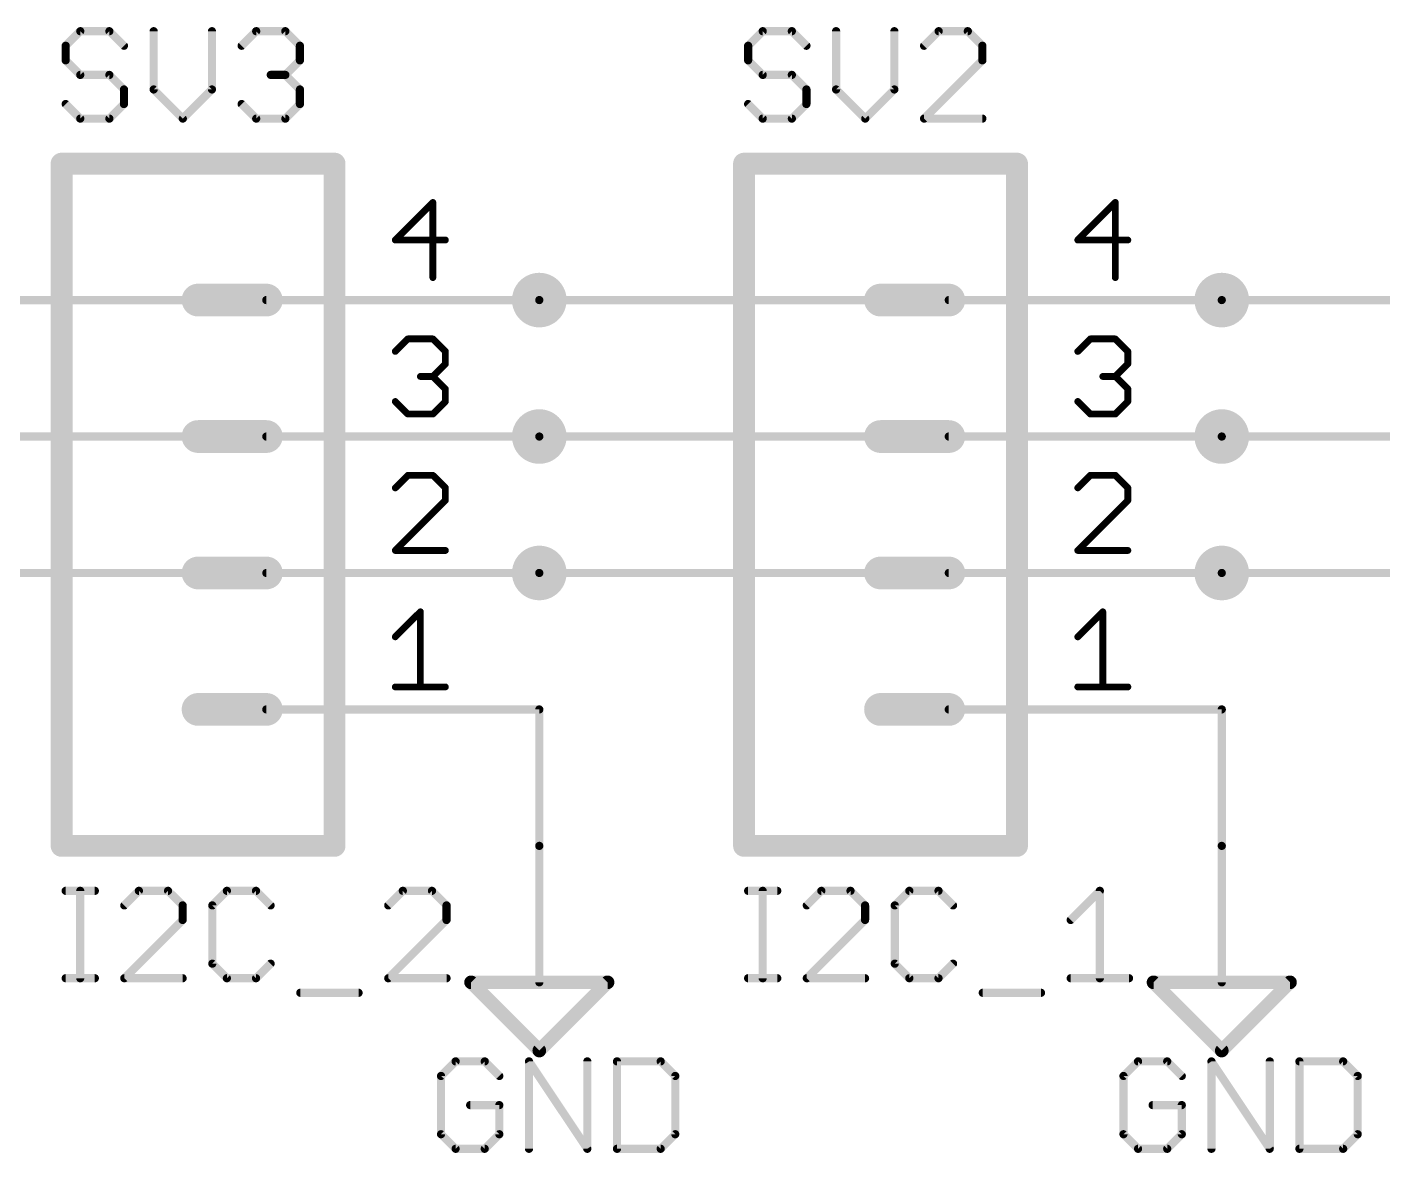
# Model space of a CAD drawing. Extents: x 6 to 173, y -6 to 152.
# Drawn here: x 59.05 to 84.28, y 131.44 to 152.4 of the extents above; entities that cross this region are included whole.
import ezdxf

# ---------------------------------------------------------------- set-up
doc = ezdxf.new("R2010")
doc.units = 0
for name, color, linetype in [('91', 94, 'CONTINUOUS'), ('94', 14, 'CONTINUOUS'), ('95', 251, 'CONTINUOUS'), ('96', 251, 'CONTINUOUS')]:
    doc.layers.add(name, color=color, linetype=linetype)

msp = doc.modelspace()

# ---------------------------------------------------------------- linework, layer by layer
at = {"layer": '91'}
for points, const_width in [([(68.58, 147.066, 1), (68.58, 147.574, 1), (68.58, 147.066)], 0.508), ([(81.28, 147.066, 1), (81.28, 147.574, 1), (81.28, 147.066)], 0.508), ([(68.58, 147.3581, 1), (68.58, 147.2819)], 0.0762), ([(68.58, 147.2819, 1), (68.58, 147.3581)], 0.0762), ([(81.28, 147.3581, 1), (81.28, 147.2819)], 0.0762), ([(81.28, 147.2819, 1), (81.28, 147.3581)], 0.0762), ([(68.58, 144.526, 1), (68.58, 145.034, 1), (68.58, 144.526)], 0.508), ([(81.28, 144.526, 1), (81.28, 145.034, 1), (81.28, 144.526)], 0.508), ([(68.58, 144.8181, 1), (68.58, 144.7419)], 0.0762), ([(68.58, 144.7419, 1), (68.58, 144.8181)], 0.0762), ([(81.28, 144.8181, 1), (81.28, 144.7419)], 0.0762), ([(81.28, 144.7419, 1), (81.28, 144.8181)], 0.0762), ([(68.58, 141.986, 1), (68.58, 142.494, 1), (68.58, 141.986)], 0.508), ([(81.28, 141.986, 1), (81.28, 142.494, 1), (81.28, 141.986)], 0.508), ([(68.58, 142.2781, 1), (68.58, 142.2019)], 0.0762), ([(68.58, 142.2019, 1), (68.58, 142.2781)], 0.0762), ([(81.28, 142.2781, 1), (81.28, 142.2019)], 0.0762), ([(81.28, 142.2019, 1), (81.28, 142.2781)], 0.0762), ([(68.6181, 139.7, 1), (68.5419, 139.7)], 0.0762), ([(81.3181, 139.7, 1), (81.2419, 139.7)], 0.0762), ([(68.5419, 137.16, 1), (68.6181, 137.16)], 0.0762), ([(81.2419, 137.16, 1), (81.3181, 137.16)], 0.0762)]:
    msp.add_lwpolyline(points, format="xyb", dxfattribs=dict(at, const_width=const_width))
at = {"layer": '91', "const_width": 0.1524}
for points in [[(68.58, 147.32), (55.88, 147.32)], [(81.28, 147.32), (68.58, 147.32)], [(81.28, 147.32), (96.52, 147.32)], [(68.58, 144.78), (55.88, 144.78)], [(81.28, 144.78), (68.58, 144.78)], [(81.28, 144.78), (93.98, 144.78)], [(68.58, 142.24), (55.88, 142.24)], [(81.28, 142.24), (68.58, 142.24)], [(81.28, 142.24), (91.44, 142.24)], [(68.58, 139.7), (68.58, 137.16)], [(81.28, 139.7), (81.28, 137.16)]]:
    msp.add_lwpolyline(points, dxfattribs=at)
at = {"layer": '94'}
for points, const_width in [([(59.69, 149.86), (59.69, 137.16)], 0.4064), ([(59.69, 149.86), (64.77, 149.86)], 0.4064), ([(64.77, 137.16), (64.77, 149.86)], 0.4064), ([(72.39, 149.86), (72.39, 137.16)], 0.4064), ([(72.39, 149.86), (77.47, 149.86)], 0.4064), ([(77.47, 137.16), (77.47, 149.86)], 0.4064), ([(62.23, 147.32), (63.5, 147.32)], 0.6096), ([(74.93, 147.32), (76.2, 147.32)], 0.6096), ([(68.58, 147.32), (63.5, 147.32)], 0.1524), ([(81.28, 147.32), (76.2, 147.32)], 0.1524), ([(62.23, 144.78), (63.5, 144.78)], 0.6096), ([(74.93, 144.78), (76.2, 144.78)], 0.6096), ([(68.58, 144.78), (63.5, 144.78)], 0.1524), ([(81.28, 144.78), (76.2, 144.78)], 0.1524), ([(62.23, 142.24), (63.5, 142.24)], 0.6096), ([(68.58, 142.24), (63.5, 142.24)], 0.1524), ([(74.93, 142.24), (76.2, 142.24)], 0.6096), ([(81.28, 142.24), (76.2, 142.24)], 0.1524), ([(62.23, 139.7), (63.5, 139.7)], 0.6096), ([(68.58, 139.7), (63.5, 139.7)], 0.1524), ([(74.93, 139.7), (76.2, 139.7)], 0.6096), ([(81.28, 139.7), (76.2, 139.7)], 0.1524), ([(64.77, 137.16), (59.69, 137.16)], 0.4064), ([(77.47, 137.16), (72.39, 137.16)], 0.4064), ([(68.58, 137.16), (68.58, 134.62)], 0.1524), ([(81.28, 137.16), (81.28, 134.62)], 0.1524), ([(67.31, 134.62), (69.85, 134.62)], 0.254), ([(68.58, 133.35), (67.31, 134.62)], 0.254), ([(69.85, 134.62), (68.58, 133.35)], 0.254), ([(80.01, 134.62), (82.55, 134.62)], 0.254), ([(81.28, 133.35), (80.01, 134.62)], 0.254), ([(82.55, 134.62), (81.28, 133.35)], 0.254)]:
    msp.add_lwpolyline(points, dxfattribs=dict(at, const_width=const_width))
for points, const_width in [([(59.7916, 149.86, 1), (59.5884, 149.86)], 0.2032), ([(59.69, 149.9616, 1), (59.69, 149.7584)], 0.2032), ([(64.8716, 149.86, 1), (64.6684, 149.86)], 0.2032), ([(64.77, 149.7584, 1), (64.77, 149.9616)], 0.2032), ([(72.4916, 149.86, 1), (72.2884, 149.86)], 0.2032), ([(72.39, 149.9616, 1), (72.39, 149.7584)], 0.2032), ([(77.5716, 149.86, 1), (77.3684, 149.86)], 0.2032), ([(77.47, 149.7584, 1), (77.47, 149.9616)], 0.2032), ([(62.23, 147.4724, 1), (62.23, 147.1676)], 0.3048), ([(63.5, 147.1676, 1), (63.5, 147.4724)], 0.3048), ([(74.93, 147.4724, 1), (74.93, 147.1676)], 0.3048), ([(76.2, 147.1676, 1), (76.2, 147.4724)], 0.3048), ([(63.5, 147.3581, 1), (63.5, 147.2819)], 0.0762), ([(68.58, 147.2819, 1), (68.58, 147.3581)], 0.0762), ([(76.2, 147.3581, 1), (76.2, 147.2819)], 0.0762), ([(81.28, 147.2819, 1), (81.28, 147.3581)], 0.0762), ([(62.23, 144.9324, 1), (62.23, 144.6276)], 0.3048), ([(63.5, 144.6276, 1), (63.5, 144.9324)], 0.3048), ([(74.93, 144.9324, 1), (74.93, 144.6276)], 0.3048), ([(76.2, 144.6276, 1), (76.2, 144.9324)], 0.3048), ([(63.5, 144.8181, 1), (63.5, 144.7419)], 0.0762), ([(68.58, 144.7419, 1), (68.58, 144.8181)], 0.0762), ([(76.2, 144.8181, 1), (76.2, 144.7419)], 0.0762), ([(81.28, 144.7419, 1), (81.28, 144.8181)], 0.0762), ([(62.23, 142.3924, 1), (62.23, 142.0876)], 0.3048), ([(63.5, 142.0876, 1), (63.5, 142.3924)], 0.3048), ([(63.5, 142.2781, 1), (63.5, 142.2019)], 0.0762), ([(68.58, 142.2019, 1), (68.58, 142.2781)], 0.0762), ([(74.93, 142.3924, 1), (74.93, 142.0876)], 0.3048), ([(76.2, 142.0876, 1), (76.2, 142.3924)], 0.3048), ([(76.2, 142.2781, 1), (76.2, 142.2019)], 0.0762), ([(81.28, 142.2019, 1), (81.28, 142.2781)], 0.0762), ([(62.23, 139.8524, 1), (62.23, 139.5476)], 0.3048), ([(63.5, 139.5476, 1), (63.5, 139.8524)], 0.3048), ([(63.5, 139.7381, 1), (63.5, 139.6619)], 0.0762), ([(68.58, 139.6619, 1), (68.58, 139.7381)], 0.0762), ([(74.93, 139.8524, 1), (74.93, 139.5476)], 0.3048), ([(76.2, 139.5476, 1), (76.2, 139.8524)], 0.3048), ([(76.2, 139.7381, 1), (76.2, 139.6619)], 0.0762), ([(81.28, 139.6619, 1), (81.28, 139.7381)], 0.0762), ([(59.69, 137.2616, 1), (59.69, 137.0584)], 0.2032), ([(59.5884, 137.16, 1), (59.7916, 137.16)], 0.2032), ([(64.6684, 137.16, 1), (64.8716, 137.16)], 0.2032), ([(64.77, 137.0584, 1), (64.77, 137.2616)], 0.2032), ([(72.39, 137.2616, 1), (72.39, 137.0584)], 0.2032), ([(72.2884, 137.16, 1), (72.4916, 137.16)], 0.2032), ([(77.3684, 137.16, 1), (77.5716, 137.16)], 0.2032), ([(77.47, 137.0584, 1), (77.47, 137.2616)], 0.2032), ([(68.6181, 137.16, 1), (68.5419, 137.16)], 0.0762), ([(81.3181, 137.16, 1), (81.2419, 137.16)], 0.0762), ([(67.31, 134.6835, 1), (67.31, 134.5565)], 0.127), ([(67.3549, 134.6649, 1), (67.2651, 134.5751)], 0.127), ([(69.8949, 134.5751, 1), (69.8051, 134.6649)], 0.127), ([(69.85, 134.5565, 1), (69.85, 134.6835)], 0.127), ([(80.01, 134.6835, 1), (80.01, 134.5565)], 0.127), ([(80.0549, 134.6649, 1), (79.9651, 134.5751)], 0.127), ([(82.5949, 134.5751, 1), (82.5051, 134.6649)], 0.127), ([(82.55, 134.5565, 1), (82.55, 134.6835)], 0.127), ([(68.5419, 134.62, 1), (68.6181, 134.62)], 0.0762), ([(81.2419, 134.62, 1), (81.3181, 134.62)], 0.0762), ([(68.5351, 133.3949, 1), (68.6249, 133.3051)], 0.127), ([(68.5351, 133.3051, 1), (68.6249, 133.3949)], 0.127), ([(81.2351, 133.3949, 1), (81.3249, 133.3051)], 0.127), ([(81.2351, 133.3051, 1), (81.3249, 133.3949)], 0.127)]:
    msp.add_lwpolyline(points, format="xyb", dxfattribs=dict(at, const_width=const_width))
at = {"layer": '95'}
for points, const_width in [([(60.0374, 152.3252), (59.7662, 152.054)], 0.1524), ([(60.5797, 152.3252), (60.0374, 152.3252)], 0.1524), ([(60.8509, 152.054), (60.5797, 152.3252)], 0.1524), ([(61.4034, 152.3252), (61.4034, 151.2405)], 0.1524), ([(62.488, 151.2405), (62.488, 152.3252)], 0.1524), ([(63.0405, 152.054), (63.3117, 152.3252)], 0.1524), ([(63.3117, 152.3252), (63.854, 152.3252)], 0.1524), ([(63.854, 152.3252), (64.1252, 152.054)], 0.1524), ([(72.7374, 152.3252), (72.4662, 152.054)], 0.1524), ([(73.2797, 152.3252), (72.7374, 152.3252)], 0.1524), ([(73.5509, 152.054), (73.2797, 152.3252)], 0.1524), ([(74.1034, 152.3252), (74.1034, 151.2405)], 0.1524), ([(75.188, 151.2405), (75.188, 152.3252)], 0.1524), ([(76.0117, 152.3252), (75.7405, 152.054)], 0.1524), ([(76.554, 152.3252), (76.0117, 152.3252)], 0.1524), ([(76.8252, 152.054), (76.554, 152.3252)], 0.1524), ([(59.7662, 152.054), (59.7662, 151.7829)], 0.1524), ([(64.1252, 152.054), (64.1252, 151.7829)], 0.1524), ([(72.4662, 152.054), (72.4662, 151.7829)], 0.1524), ([(76.8252, 151.7829), (76.8252, 152.054)], 0.1524), ([(59.7662, 151.7829), (60.0374, 151.5117)], 0.1524), ([(64.1252, 151.7829), (63.854, 151.5117)], 0.1524), ([(72.4662, 151.7829), (72.7374, 151.5117)], 0.1524), ([(75.7405, 150.6982), (76.8252, 151.7829)], 0.1524), ([(60.0374, 151.5117), (60.5797, 151.5117)], 0.1524), ([(60.5797, 151.5117), (60.8509, 151.2405)], 0.1524), ([(63.854, 151.5117), (63.5828, 151.5117)], 0.1524), ([(63.854, 151.5117), (64.1252, 151.2405)], 0.1524), ([(72.7374, 151.5117), (73.2797, 151.5117)], 0.1524), ([(73.2797, 151.5117), (73.5509, 151.2405)], 0.1524), ([(60.8509, 151.2405), (60.8509, 150.9694)], 0.1524), ([(61.4034, 151.2405), (61.9457, 150.6982)], 0.1524), ([(61.9457, 150.6982), (62.488, 151.2405)], 0.1524), ([(64.1252, 151.2405), (64.1252, 150.9694)], 0.1524), ([(73.5509, 151.2405), (73.5509, 150.9694)], 0.1524), ([(74.1034, 151.2405), (74.6457, 150.6982)], 0.1524), ([(74.6457, 150.6982), (75.188, 151.2405)], 0.1524), ([(60.0374, 150.6982), (59.7662, 150.9694)], 0.1524), ([(60.8509, 150.9694), (60.5797, 150.6982)], 0.1524), ([(63.3117, 150.6982), (63.0405, 150.9694)], 0.1524), ([(64.1252, 150.9694), (63.854, 150.6982)], 0.1524), ([(72.7374, 150.6982), (72.4662, 150.9694)], 0.1524), ([(73.5509, 150.9694), (73.2797, 150.6982)], 0.1524), ([(60.5797, 150.6982), (60.0374, 150.6982)], 0.1524), ([(63.854, 150.6982), (63.3117, 150.6982)], 0.1524), ([(73.2797, 150.6982), (72.7374, 150.6982)], 0.1524), ([(76.8252, 150.6982), (75.7405, 150.6982)], 0.1524), ([(66.5994, 149.1373), (65.9003, 148.4382)], 0.127), ([(66.5994, 147.7391), (66.5994, 149.1373)], 0.127), ([(79.2994, 149.1373), (78.6003, 148.4382)], 0.127), ([(79.2994, 147.7391), (79.2994, 149.1373)], 0.127), ([(65.9003, 148.4382), (66.8324, 148.4382)], 0.127), ([(78.6003, 148.4382), (79.5324, 148.4382)], 0.127), ([(65.9003, 146.3643), (66.1333, 146.5973)], 0.127), ([(66.1333, 146.5973), (66.5994, 146.5973)], 0.127), ([(66.5994, 146.5973), (66.8324, 146.3643)], 0.127), ([(78.6003, 146.3643), (78.8333, 146.5973)], 0.127), ([(78.8333, 146.5973), (79.2994, 146.5973)], 0.127), ([(79.2994, 146.5973), (79.5324, 146.3643)], 0.127), ([(66.8324, 146.3643), (66.8324, 146.1312)], 0.127), ([(79.5324, 146.3643), (79.5324, 146.1312)], 0.127), ([(66.8324, 146.1312), (66.5994, 145.8982)], 0.127), ([(79.5324, 146.1312), (79.2994, 145.8982)], 0.127), ([(66.5994, 145.8982), (66.3664, 145.8982)], 0.127), ([(66.5994, 145.8982), (66.8324, 145.6652)], 0.127), ([(79.2994, 145.8982), (79.0664, 145.8982)], 0.127), ([(79.2994, 145.8982), (79.5324, 145.6652)], 0.127), ([(66.8324, 145.6652), (66.8324, 145.4321)], 0.127), ([(79.5324, 145.6652), (79.5324, 145.4321)], 0.127), ([(66.1333, 145.1991), (65.9003, 145.4321)], 0.127), ([(66.8324, 145.4321), (66.5994, 145.1991)], 0.127), ([(78.8333, 145.1991), (78.6003, 145.4321)], 0.127), ([(79.5324, 145.4321), (79.2994, 145.1991)], 0.127), ([(66.5994, 145.1991), (66.1333, 145.1991)], 0.127), ([(79.2994, 145.1991), (78.8333, 145.1991)], 0.127), ([(66.1333, 144.0573), (65.9003, 143.8243)], 0.127), ([(66.5994, 144.0573), (66.1333, 144.0573)], 0.127), ([(66.8324, 143.8243), (66.5994, 144.0573)], 0.127), ([(78.8333, 144.0573), (78.6003, 143.8243)], 0.127), ([(79.2994, 144.0573), (78.8333, 144.0573)], 0.127), ([(79.5324, 143.8243), (79.2994, 144.0573)], 0.127), ([(66.8324, 143.5912), (66.8324, 143.8243)], 0.127), ([(79.5324, 143.5912), (79.5324, 143.8243)], 0.127), ([(65.9003, 142.6591), (66.8324, 143.5912)], 0.127), ([(78.6003, 142.6591), (79.5324, 143.5912)], 0.127), ([(66.8324, 142.6591), (65.9003, 142.6591)], 0.127), ([(79.5324, 142.6591), (78.6003, 142.6591)], 0.127), ([(65.9003, 141.0512), (66.3664, 141.5173)], 0.127), ([(66.3664, 141.5173), (66.3664, 140.1191)], 0.127), ([(78.6003, 141.0512), (79.0664, 141.5173)], 0.127), ([(79.0664, 141.5173), (79.0664, 140.1191)], 0.127), ([(65.9003, 140.1191), (66.8324, 140.1191)], 0.127), ([(78.6003, 140.1191), (79.5324, 140.1191)], 0.127)]:
    msp.add_lwpolyline(points, dxfattribs=dict(at, const_width=const_width))
for points, const_width in [([(60.0374, 152.3633, 1), (60.0374, 152.2871)], 0.0762), ([(60.0643, 152.2982, 1), (60.0104, 152.3521)], 0.0762), ([(60.6066, 152.3521, 1), (60.5528, 152.2982)], 0.0762), ([(60.5797, 152.2871, 1), (60.5797, 152.3633)], 0.0762), ([(61.4415, 152.3252, 1), (61.3653, 152.3252)], 0.0762), ([(62.5261, 152.3252, 1), (62.4499, 152.3252)], 0.0762), ([(63.3117, 152.3633, 1), (63.3117, 152.2871)], 0.0762), ([(63.3386, 152.2982, 1), (63.2847, 152.3521)], 0.0762), ([(63.8809, 152.3521, 1), (63.8271, 152.2982)], 0.0762), ([(63.854, 152.2871, 1), (63.854, 152.3633)], 0.0762), ([(72.7374, 152.3633, 1), (72.7374, 152.2871)], 0.0762), ([(72.7643, 152.2982, 1), (72.7104, 152.3521)], 0.0762), ([(73.3066, 152.3521, 1), (73.2528, 152.2982)], 0.0762), ([(73.2797, 152.2871, 1), (73.2797, 152.3633)], 0.0762), ([(74.1415, 152.3252, 1), (74.0653, 152.3252)], 0.0762), ([(75.2261, 152.3252, 1), (75.1499, 152.3252)], 0.0762), ([(76.0117, 152.3633, 1), (76.0117, 152.2871)], 0.0762), ([(76.0386, 152.2982, 1), (75.9847, 152.3521)], 0.0762), ([(76.5809, 152.3521, 1), (76.5271, 152.2982)], 0.0762), ([(76.554, 152.2871, 1), (76.554, 152.3633)], 0.0762), ([(59.8043, 152.054, 1), (59.7281, 152.054)], 0.0762), ([(59.7393, 152.081, 1), (59.7931, 152.0271)], 0.0762), ([(60.8239, 152.0271, 1), (60.8778, 152.081)], 0.0762), ([(63.0136, 152.081, 1), (63.0675, 152.0271)], 0.0762), ([(64.1633, 152.054, 1), (64.0871, 152.054)], 0.0762), ([(64.0982, 152.0271, 1), (64.1521, 152.081)], 0.0762), ([(72.5043, 152.054, 1), (72.4281, 152.054)], 0.0762), ([(72.4393, 152.081, 1), (72.4931, 152.0271)], 0.0762), ([(73.5239, 152.0271, 1), (73.5778, 152.081)], 0.0762), ([(75.7136, 152.081, 1), (75.7675, 152.0271)], 0.0762), ([(76.8633, 152.054, 1), (76.7871, 152.054)], 0.0762), ([(76.7982, 152.0271, 1), (76.8521, 152.081)], 0.0762), ([(59.7931, 151.8098, 1), (59.7393, 151.7559)], 0.0762), ([(59.7281, 151.7829, 1), (59.8043, 151.7829)], 0.0762), ([(64.0871, 151.7829, 1), (64.1633, 151.7829)], 0.0762), ([(64.1521, 151.7559, 1), (64.0982, 151.8098)], 0.0762), ([(72.4931, 151.8098, 1), (72.4393, 151.7559)], 0.0762), ([(72.4281, 151.7829, 1), (72.5043, 151.7829)], 0.0762), ([(76.7871, 151.7829, 1), (76.8633, 151.7829)], 0.0762), ([(76.8521, 151.7559, 1), (76.7982, 151.8098)], 0.0762), ([(60.0374, 151.5498, 1), (60.0374, 151.4736)], 0.0762), ([(60.0104, 151.4848, 1), (60.0643, 151.5386)], 0.0762), ([(60.6066, 151.5386, 1), (60.5528, 151.4848)], 0.0762), ([(60.5797, 151.4736, 1), (60.5797, 151.5498)], 0.0762), ([(63.5828, 151.5498, 1), (63.5828, 151.4736)], 0.0762), ([(63.8809, 151.5386, 1), (63.8271, 151.4848)], 0.0762), ([(63.8271, 151.5386, 1), (63.8809, 151.4848)], 0.0762), ([(63.854, 151.4736, 1), (63.854, 151.5498)], 0.0762), ([(72.7374, 151.5498, 1), (72.7374, 151.4736)], 0.0762), ([(72.7104, 151.4848, 1), (72.7643, 151.5386)], 0.0762), ([(73.3066, 151.5386, 1), (73.2528, 151.4848)], 0.0762), ([(73.2797, 151.4736, 1), (73.2797, 151.5498)], 0.0762), ([(60.889, 151.2405, 1), (60.8128, 151.2405)], 0.0762), ([(60.8239, 151.2136, 1), (60.8778, 151.2675)], 0.0762), ([(61.4303, 151.2675, 1), (61.3764, 151.2136)], 0.0762), ([(61.3653, 151.2405, 1), (61.4415, 151.2405)], 0.0762), ([(62.4499, 151.2405, 1), (62.5261, 151.2405)], 0.0762), ([(62.515, 151.2136, 1), (62.4611, 151.2675)], 0.0762), ([(64.1633, 151.2405, 1), (64.0871, 151.2405)], 0.0762), ([(64.0982, 151.2136, 1), (64.1521, 151.2675)], 0.0762), ([(73.589, 151.2405, 1), (73.5128, 151.2405)], 0.0762), ([(73.5239, 151.2136, 1), (73.5778, 151.2675)], 0.0762), ([(74.1303, 151.2675, 1), (74.0764, 151.2136)], 0.0762), ([(74.0653, 151.2405, 1), (74.1415, 151.2405)], 0.0762), ([(75.1499, 151.2405, 1), (75.2261, 151.2405)], 0.0762), ([(75.215, 151.2136, 1), (75.1611, 151.2675)], 0.0762), ([(59.7931, 150.9963, 1), (59.7393, 150.9424)], 0.0762), ([(60.8128, 150.9694, 1), (60.889, 150.9694)], 0.0762), ([(60.8778, 150.9424, 1), (60.8239, 150.9963)], 0.0762), ([(63.0675, 150.9963, 1), (63.0136, 150.9424)], 0.0762), ([(64.0871, 150.9694, 1), (64.1633, 150.9694)], 0.0762), ([(64.1521, 150.9424, 1), (64.0982, 150.9963)], 0.0762), ([(72.4931, 150.9963, 1), (72.4393, 150.9424)], 0.0762), ([(73.5128, 150.9694, 1), (73.589, 150.9694)], 0.0762), ([(73.5778, 150.9424, 1), (73.5239, 150.9963)], 0.0762), ([(60.0374, 150.7363, 1), (60.0374, 150.6601)], 0.0762), ([(60.0104, 150.6713, 1), (60.0643, 150.7251)], 0.0762), ([(60.5528, 150.7251, 1), (60.6066, 150.6713)], 0.0762), ([(60.5797, 150.6601, 1), (60.5797, 150.7363)], 0.0762), ([(61.9187, 150.7251, 1), (61.9726, 150.6713)], 0.0762), ([(61.9187, 150.6713, 1), (61.9726, 150.7251)], 0.0762), ([(63.3117, 150.7363, 1), (63.3117, 150.6601)], 0.0762), ([(63.2847, 150.6713, 1), (63.3386, 150.7251)], 0.0762), ([(63.8271, 150.7251, 1), (63.8809, 150.6713)], 0.0762), ([(63.854, 150.6601, 1), (63.854, 150.7363)], 0.0762), ([(72.7374, 150.7363, 1), (72.7374, 150.6601)], 0.0762), ([(72.7104, 150.6713, 1), (72.7643, 150.7251)], 0.0762), ([(73.2528, 150.7251, 1), (73.3066, 150.6713)], 0.0762), ([(73.2797, 150.6601, 1), (73.2797, 150.7363)], 0.0762), ([(74.6187, 150.7251, 1), (74.6726, 150.6713)], 0.0762), ([(74.6187, 150.6713, 1), (74.6726, 150.7251)], 0.0762), ([(75.7405, 150.7363, 1), (75.7405, 150.6601)], 0.0762), ([(75.7136, 150.7251, 1), (75.7675, 150.6713)], 0.0762), ([(76.8252, 150.6601, 1), (76.8252, 150.7363)], 0.0762), ([(66.6311, 149.1373, 1), (66.5676, 149.1373)], 0.0635), ([(66.6218, 149.1148, 1), (66.5769, 149.1597)], 0.0635), ([(79.3311, 149.1373, 1), (79.2676, 149.1373)], 0.0635), ([(79.3218, 149.1148, 1), (79.2769, 149.1597)], 0.0635), ([(65.9003, 148.4699, 1), (65.9003, 148.4064)], 0.0635), ([(65.8778, 148.4606, 1), (65.9228, 148.4157)], 0.0635), ([(66.8324, 148.4064, 1), (66.8324, 148.4699)], 0.0635), ([(78.6003, 148.4699, 1), (78.6003, 148.4064)], 0.0635), ([(78.5778, 148.4606, 1), (78.6228, 148.4157)], 0.0635), ([(79.5324, 148.4064, 1), (79.5324, 148.4699)], 0.0635), ([(66.5676, 147.7391, 1), (66.6311, 147.7391)], 0.0635), ([(79.2676, 147.7391, 1), (79.3311, 147.7391)], 0.0635), ([(66.1333, 146.629, 1), (66.1333, 146.5655)], 0.0635), ([(66.1558, 146.5748, 1), (66.1109, 146.6197)], 0.0635), ([(66.6218, 146.6197, 1), (66.5769, 146.5748)], 0.0635), ([(66.5994, 146.5655, 1), (66.5994, 146.629)], 0.0635), ([(78.8333, 146.629, 1), (78.8333, 146.5655)], 0.0635), ([(78.8558, 146.5748, 1), (78.8109, 146.6197)], 0.0635), ([(79.3218, 146.6197, 1), (79.2769, 146.5748)], 0.0635), ([(79.2994, 146.5655, 1), (79.2994, 146.629)], 0.0635), ([(65.8778, 146.3867, 1), (65.9228, 146.3418)], 0.0635), ([(66.8642, 146.3643, 1), (66.8007, 146.3643)], 0.0635), ([(66.81, 146.3418, 1), (66.8549, 146.3867)], 0.0635), ([(78.5778, 146.3867, 1), (78.6228, 146.3418)], 0.0635), ([(79.5642, 146.3643, 1), (79.5007, 146.3643)], 0.0635), ([(79.51, 146.3418, 1), (79.5549, 146.3867)], 0.0635), ([(66.8007, 146.1312, 1), (66.8642, 146.1312)], 0.0635), ([(66.8549, 146.1088, 1), (66.81, 146.1537)], 0.0635), ([(79.5007, 146.1312, 1), (79.5642, 146.1312)], 0.0635), ([(79.5549, 146.1088, 1), (79.51, 146.1537)], 0.0635), ([(66.3664, 145.9299, 1), (66.3664, 145.8664)], 0.0635), ([(66.6218, 145.9206, 1), (66.5769, 145.8757)], 0.0635), ([(66.5769, 145.9206, 1), (66.6218, 145.8757)], 0.0635), ([(66.5994, 145.8664, 1), (66.5994, 145.9299)], 0.0635), ([(79.0664, 145.9299, 1), (79.0664, 145.8664)], 0.0635), ([(79.3218, 145.9206, 1), (79.2769, 145.8757)], 0.0635), ([(79.2769, 145.9206, 1), (79.3218, 145.8757)], 0.0635), ([(79.2994, 145.8664, 1), (79.2994, 145.9299)], 0.0635), ([(66.8642, 145.6652, 1), (66.8007, 145.6652)], 0.0635), ([(66.81, 145.6427, 1), (66.8549, 145.6876)], 0.0635), ([(79.5642, 145.6652, 1), (79.5007, 145.6652)], 0.0635), ([(79.51, 145.6427, 1), (79.5549, 145.6876)], 0.0635), ([(65.9228, 145.4546, 1), (65.8778, 145.4097)], 0.0635), ([(66.8007, 145.4321, 1), (66.8642, 145.4321)], 0.0635), ([(66.8549, 145.4097, 1), (66.81, 145.4546)], 0.0635), ([(78.6228, 145.4546, 1), (78.5778, 145.4097)], 0.0635), ([(79.5007, 145.4321, 1), (79.5642, 145.4321)], 0.0635), ([(79.5549, 145.4097, 1), (79.51, 145.4546)], 0.0635), ([(66.1333, 145.2309, 1), (66.1333, 145.1674)], 0.0635), ([(66.1109, 145.1766, 1), (66.1558, 145.2216)], 0.0635), ([(66.5769, 145.2216, 1), (66.6218, 145.1766)], 0.0635), ([(66.5994, 145.1674, 1), (66.5994, 145.2309)], 0.0635), ([(78.8333, 145.2309, 1), (78.8333, 145.1674)], 0.0635), ([(78.8109, 145.1766, 1), (78.8558, 145.2216)], 0.0635), ([(79.2769, 145.2216, 1), (79.3218, 145.1766)], 0.0635), ([(79.2994, 145.1674, 1), (79.2994, 145.2309)], 0.0635), ([(66.1333, 144.089, 1), (66.1333, 144.0255)], 0.0635), ([(66.1558, 144.0348, 1), (66.1109, 144.0797)], 0.0635), ([(66.6218, 144.0797, 1), (66.5769, 144.0348)], 0.0635), ([(66.5994, 144.0255, 1), (66.5994, 144.089)], 0.0635), ([(78.8333, 144.089, 1), (78.8333, 144.0255)], 0.0635), ([(78.8558, 144.0348, 1), (78.8109, 144.0797)], 0.0635), ([(79.3218, 144.0797, 1), (79.2769, 144.0348)], 0.0635), ([(79.2994, 144.0255, 1), (79.2994, 144.089)], 0.0635), ([(65.8778, 143.8467, 1), (65.9228, 143.8018)], 0.0635), ([(66.8642, 143.8243, 1), (66.8007, 143.8243)], 0.0635), ([(66.81, 143.8018, 1), (66.8549, 143.8467)], 0.0635), ([(78.5778, 143.8467, 1), (78.6228, 143.8018)], 0.0635), ([(79.5642, 143.8243, 1), (79.5007, 143.8243)], 0.0635), ([(79.51, 143.8018, 1), (79.5549, 143.8467)], 0.0635), ([(66.8007, 143.5912, 1), (66.8642, 143.5912)], 0.0635), ([(66.8549, 143.5688, 1), (66.81, 143.6137)], 0.0635), ([(79.5007, 143.5912, 1), (79.5642, 143.5912)], 0.0635), ([(79.5549, 143.5688, 1), (79.51, 143.6137)], 0.0635), ([(65.8778, 142.6816, 1), (65.9228, 142.6366)], 0.0635), ([(65.9003, 142.6908, 1), (65.9003, 142.6274)], 0.0635), ([(66.8324, 142.6274, 1), (66.8324, 142.6908)], 0.0635), ([(78.5778, 142.6816, 1), (78.6228, 142.6366)], 0.0635), ([(78.6003, 142.6908, 1), (78.6003, 142.6274)], 0.0635), ([(79.5324, 142.6274, 1), (79.5324, 142.6908)], 0.0635), ([(66.3981, 141.5173, 1), (66.3346, 141.5173)], 0.0635), ([(66.3888, 141.4948, 1), (66.3439, 141.5397)], 0.0635), ([(79.0981, 141.5173, 1), (79.0346, 141.5173)], 0.0635), ([(79.0888, 141.4948, 1), (79.0439, 141.5397)], 0.0635), ([(65.8778, 141.0737, 1), (65.9228, 141.0288)], 0.0635), ([(78.5778, 141.0737, 1), (78.6228, 141.0288)], 0.0635), ([(65.9003, 140.1508, 1), (65.9003, 140.0874)], 0.0635), ([(66.3346, 140.1191, 1), (66.3981, 140.1191)], 0.0635), ([(66.8324, 140.0874, 1), (66.8324, 140.1508)], 0.0635), ([(78.6003, 140.1508, 1), (78.6003, 140.0874)], 0.0635), ([(79.0346, 140.1191, 1), (79.0981, 140.1191)], 0.0635), ([(79.5324, 140.0874, 1), (79.5324, 140.1508)], 0.0635)]:
    msp.add_lwpolyline(points, format="xyb", dxfattribs=dict(at, const_width=const_width))
at = {"layer": '96', "const_width": 0.1524}
for points in [[(59.7662, 136.3232), (60.3085, 136.3232)], [(60.0374, 134.6962), (60.0374, 136.3232)], [(61.1288, 136.3232), (60.8576, 136.052)], [(61.6711, 136.3232), (61.1288, 136.3232)], [(61.9423, 136.052), (61.6711, 136.3232)], [(62.766, 136.3232), (62.4948, 136.052)], [(63.3083, 136.3232), (62.766, 136.3232)], [(63.5795, 136.052), (63.3083, 136.3232)], [(66.0403, 136.3232), (65.7691, 136.052)], [(66.5826, 136.3232), (66.0403, 136.3232)], [(66.8538, 136.052), (66.5826, 136.3232)], [(72.4662, 136.3232), (73.0085, 136.3232)], [(72.7374, 134.6962), (72.7374, 136.3232)], [(73.8288, 136.3232), (73.5576, 136.052)], [(74.3711, 136.3232), (73.8288, 136.3232)], [(74.6423, 136.052), (74.3711, 136.3232)], [(75.466, 136.3232), (75.1948, 136.052)], [(76.0083, 136.3232), (75.466, 136.3232)], [(76.2795, 136.052), (76.0083, 136.3232)], [(78.4691, 135.7809), (79.0114, 136.3232)], [(79.0114, 136.3232), (79.0114, 134.6962)], [(61.9423, 135.7809), (61.9423, 136.052)], [(62.4948, 136.052), (62.4948, 134.9674)], [(66.8538, 135.7809), (66.8538, 136.052)], [(74.6423, 135.7809), (74.6423, 136.052)], [(75.1948, 136.052), (75.1948, 134.9674)], [(60.8576, 134.6962), (61.9423, 135.7809)], [(65.7691, 134.6962), (66.8538, 135.7809)], [(73.5576, 134.6962), (74.6423, 135.7809)], [(62.4948, 134.9674), (62.766, 134.6962)], [(63.3083, 134.6962), (63.5795, 134.9674)], [(75.1948, 134.9674), (75.466, 134.6962)], [(76.0083, 134.6962), (76.2795, 134.9674)], [(59.7662, 134.6962), (60.3085, 134.6962)], [(61.9423, 134.6962), (60.8576, 134.6962)], [(62.766, 134.6962), (63.3083, 134.6962)], [(66.8538, 134.6962), (65.7691, 134.6962)], [(72.4662, 134.6962), (73.0085, 134.6962)], [(74.6423, 134.6962), (73.5576, 134.6962)], [(75.466, 134.6962), (76.0083, 134.6962)], [(78.4691, 134.6962), (79.5538, 134.6962)], [(64.132, 134.425), (65.2166, 134.425)], [(76.832, 134.425), (77.9166, 134.425)], [(67.0224, 133.1482), (66.7512, 132.877)], [(67.5647, 133.1482), (67.0224, 133.1482)], [(67.8359, 132.877), (67.5647, 133.1482)], [(68.3884, 131.5212), (68.3884, 133.1482)], [(68.3884, 133.1482), (69.473, 131.5212)], [(69.473, 131.5212), (69.473, 133.1482)], [(70.0255, 133.1482), (70.0255, 131.5212)], [(70.839, 133.1482), (70.0255, 133.1482)], [(71.1102, 132.877), (70.839, 133.1482)], [(79.7224, 133.1482), (79.4512, 132.877)], [(80.2647, 133.1482), (79.7224, 133.1482)], [(80.5359, 132.877), (80.2647, 133.1482)], [(81.0884, 131.5212), (81.0884, 133.1482)], [(81.0884, 133.1482), (82.173, 131.5212)], [(82.173, 131.5212), (82.173, 133.1482)], [(82.7255, 133.1482), (82.7255, 131.5212)], [(83.539, 133.1482), (82.7255, 133.1482)], [(83.8102, 132.877), (83.539, 133.1482)], [(66.7512, 132.877), (66.7512, 131.7924)], [(71.1102, 131.7924), (71.1102, 132.877)], [(79.4512, 132.877), (79.4512, 131.7924)], [(83.8102, 131.7924), (83.8102, 132.877)], [(67.8359, 132.3347), (67.2935, 132.3347)], [(67.8359, 131.7924), (67.8359, 132.3347)], [(80.5359, 132.3347), (79.9935, 132.3347)], [(80.5359, 131.7924), (80.5359, 132.3347)], [(66.7512, 131.7924), (67.0224, 131.5212)], [(67.5647, 131.5212), (67.8359, 131.7924)], [(70.839, 131.5212), (71.1102, 131.7924)], [(79.4512, 131.7924), (79.7224, 131.5212)], [(80.2647, 131.5212), (80.5359, 131.7924)], [(83.539, 131.5212), (83.8102, 131.7924)], [(67.0224, 131.5212), (67.5647, 131.5212)], [(70.0255, 131.5212), (70.839, 131.5212)], [(79.7224, 131.5212), (80.2647, 131.5212)], [(82.7255, 131.5212), (83.539, 131.5212)]]:
    msp.add_lwpolyline(points, dxfattribs=at)
at = {"layer": '96', "const_width": 0.0762}
for points in [[(59.7662, 136.3613, 1), (59.7662, 136.2851)], [(60.0755, 136.3232, 1), (59.9993, 136.3232)], [(60.3085, 136.2851, 1), (60.3085, 136.3613)], [(61.1288, 136.3613, 1), (61.1288, 136.2851)], [(61.1557, 136.2962, 1), (61.1019, 136.3501)], [(61.6981, 136.3501, 1), (61.6442, 136.2962)], [(61.6711, 136.2851, 1), (61.6711, 136.3613)], [(62.766, 136.3613, 1), (62.766, 136.2851)], [(62.7929, 136.2962, 1), (62.739, 136.3501)], [(63.3352, 136.3501, 1), (63.2813, 136.2962)], [(63.3083, 136.2851, 1), (63.3083, 136.3613)], [(66.0403, 136.3613, 1), (66.0403, 136.2851)], [(66.0672, 136.2962, 1), (66.0133, 136.3501)], [(66.6095, 136.3501, 1), (66.5557, 136.2962)], [(66.5826, 136.2851, 1), (66.5826, 136.3613)], [(72.4662, 136.3613, 1), (72.4662, 136.2851)], [(72.7755, 136.3232, 1), (72.6993, 136.3232)], [(73.0085, 136.2851, 1), (73.0085, 136.3613)], [(73.8288, 136.3613, 1), (73.8288, 136.2851)], [(73.8557, 136.2962, 1), (73.8019, 136.3501)], [(74.3981, 136.3501, 1), (74.3442, 136.2962)], [(74.3711, 136.2851, 1), (74.3711, 136.3613)], [(75.466, 136.3613, 1), (75.466, 136.2851)], [(75.4929, 136.2962, 1), (75.439, 136.3501)], [(76.0352, 136.3501, 1), (75.9813, 136.2962)], [(76.0083, 136.2851, 1), (76.0083, 136.3613)], [(79.0495, 136.3232, 1), (78.9733, 136.3232)], [(79.0384, 136.2962, 1), (78.9845, 136.3501)], [(60.8307, 136.079, 1), (60.8846, 136.0251)], [(61.9804, 136.052, 1), (61.9042, 136.052)], [(61.9154, 136.0251, 1), (61.9692, 136.079)], [(62.5329, 136.052, 1), (62.4567, 136.052)], [(62.4679, 136.079, 1), (62.5217, 136.0251)], [(63.5525, 136.0251, 1), (63.6064, 136.079)], [(65.7422, 136.079, 1), (65.796, 136.0251)], [(66.8919, 136.052, 1), (66.8157, 136.052)], [(66.8268, 136.0251, 1), (66.8807, 136.079)], [(73.5307, 136.079, 1), (73.5846, 136.0251)], [(74.6804, 136.052, 1), (74.6042, 136.052)], [(74.6154, 136.0251, 1), (74.6692, 136.079)], [(75.2329, 136.052, 1), (75.1567, 136.052)], [(75.1679, 136.079, 1), (75.2217, 136.0251)], [(76.2525, 136.0251, 1), (76.3064, 136.079)], [(61.9042, 135.7809, 1), (61.9804, 135.7809)], [(61.9692, 135.7539, 1), (61.9154, 135.8078)], [(66.8157, 135.7809, 1), (66.8919, 135.7809)], [(66.8807, 135.7539, 1), (66.8268, 135.8078)], [(74.6042, 135.7809, 1), (74.6804, 135.7809)], [(74.6692, 135.7539, 1), (74.6154, 135.8078)], [(78.4422, 135.8078, 1), (78.496, 135.7539)], [(62.5217, 134.9943, 1), (62.4679, 134.9404)], [(62.4567, 134.9674, 1), (62.5329, 134.9674)], [(63.6064, 134.9404, 1), (63.5525, 134.9943)], [(75.2217, 134.9943, 1), (75.1679, 134.9404)], [(75.1567, 134.9674, 1), (75.2329, 134.9674)], [(76.3064, 134.9404, 1), (76.2525, 134.9943)], [(59.7662, 134.7343, 1), (59.7662, 134.6581)], [(59.9993, 134.6962, 1), (60.0755, 134.6962)], [(60.3085, 134.6581, 1), (60.3085, 134.7343)], [(60.8576, 134.7343, 1), (60.8576, 134.6581)], [(60.8307, 134.7231, 1), (60.8846, 134.6693)], [(61.9423, 134.6581, 1), (61.9423, 134.7343)], [(62.766, 134.7343, 1), (62.766, 134.6581)], [(62.739, 134.6693, 1), (62.7929, 134.7231)], [(63.2813, 134.7231, 1), (63.3352, 134.6693)], [(63.3083, 134.6581, 1), (63.3083, 134.7343)], [(65.7691, 134.7343, 1), (65.7691, 134.6581)], [(65.7422, 134.7231, 1), (65.796, 134.6693)], [(66.8538, 134.6581, 1), (66.8538, 134.7343)], [(72.4662, 134.7343, 1), (72.4662, 134.6581)], [(72.6993, 134.6962, 1), (72.7755, 134.6962)], [(73.0085, 134.6581, 1), (73.0085, 134.7343)], [(73.5576, 134.7343, 1), (73.5576, 134.6581)], [(73.5307, 134.7231, 1), (73.5846, 134.6693)], [(74.6423, 134.6581, 1), (74.6423, 134.7343)], [(75.466, 134.7343, 1), (75.466, 134.6581)], [(75.439, 134.6693, 1), (75.4929, 134.7231)], [(75.9813, 134.7231, 1), (76.0352, 134.6693)], [(76.0083, 134.6581, 1), (76.0083, 134.7343)], [(78.4691, 134.7343, 1), (78.4691, 134.6581)], [(78.9733, 134.6962, 1), (79.0495, 134.6962)], [(79.5538, 134.6581, 1), (79.5538, 134.7343)], [(64.132, 134.4631, 1), (64.132, 134.3869)], [(65.2166, 134.3869, 1), (65.2166, 134.4631)], [(76.832, 134.4631, 1), (76.832, 134.3869)], [(77.9166, 134.3869, 1), (77.9166, 134.4631)], [(67.0224, 133.1863, 1), (67.0224, 133.1101)], [(67.0493, 133.1212, 1), (66.9954, 133.1751)], [(67.5916, 133.1751, 1), (67.5378, 133.1212)], [(67.5647, 133.1101, 1), (67.5647, 133.1863)], [(68.4265, 133.1482, 1), (68.3503, 133.1482)], [(68.4201, 133.1693, 1), (68.3567, 133.1271)], [(69.5111, 133.1482, 1), (69.4349, 133.1482)], [(70.0636, 133.1482, 1), (69.9874, 133.1482)], [(70.0255, 133.1863, 1), (70.0255, 133.1101)], [(70.8659, 133.1751, 1), (70.8121, 133.1212)], [(70.839, 133.1101, 1), (70.839, 133.1863)], [(79.7224, 133.1863, 1), (79.7224, 133.1101)], [(79.7493, 133.1212, 1), (79.6954, 133.1751)], [(80.2916, 133.1751, 1), (80.2378, 133.1212)], [(80.2647, 133.1101, 1), (80.2647, 133.1863)], [(81.1265, 133.1482, 1), (81.0503, 133.1482)], [(81.1201, 133.1693, 1), (81.0567, 133.1271)], [(82.2111, 133.1482, 1), (82.1349, 133.1482)], [(82.7636, 133.1482, 1), (82.6874, 133.1482)], [(82.7255, 133.1863, 1), (82.7255, 133.1101)], [(83.5659, 133.1751, 1), (83.5121, 133.1212)], [(83.539, 133.1101, 1), (83.539, 133.1863)], [(66.7893, 132.877, 1), (66.7131, 132.877)], [(66.7243, 132.904, 1), (66.7781, 132.8501)], [(67.8089, 132.8501, 1), (67.8628, 132.904)], [(71.1483, 132.877, 1), (71.0721, 132.877)], [(71.0832, 132.8501, 1), (71.1371, 132.904)], [(79.4893, 132.877, 1), (79.4131, 132.877)], [(79.4243, 132.904, 1), (79.4781, 132.8501)], [(80.5089, 132.8501, 1), (80.5628, 132.904)], [(83.8483, 132.877, 1), (83.7721, 132.877)], [(83.7832, 132.8501, 1), (83.8371, 132.904)], [(67.2935, 132.3728, 1), (67.2935, 132.2966)], [(67.874, 132.3347, 1), (67.7978, 132.3347)], [(67.8359, 132.2966, 1), (67.8359, 132.3728)], [(79.9935, 132.3728, 1), (79.9935, 132.2966)], [(80.574, 132.3347, 1), (80.4978, 132.3347)], [(80.5359, 132.2966, 1), (80.5359, 132.3728)], [(66.7781, 131.8193, 1), (66.7243, 131.7654)], [(66.7131, 131.7924, 1), (66.7893, 131.7924)], [(67.7978, 131.7924, 1), (67.874, 131.7924)], [(67.8628, 131.7654, 1), (67.8089, 131.8193)], [(71.0721, 131.7924, 1), (71.1483, 131.7924)], [(71.1371, 131.7654, 1), (71.0832, 131.8193)], [(79.4781, 131.8193, 1), (79.4243, 131.7654)], [(79.4131, 131.7924, 1), (79.4893, 131.7924)], [(80.4978, 131.7924, 1), (80.574, 131.7924)], [(80.5628, 131.7654, 1), (80.5089, 131.8193)], [(83.7721, 131.7924, 1), (83.8483, 131.7924)], [(83.8371, 131.7654, 1), (83.7832, 131.8193)], [(67.0224, 131.5593, 1), (67.0224, 131.4831)], [(66.9954, 131.4943, 1), (67.0493, 131.5481)], [(67.5378, 131.5481, 1), (67.5916, 131.4943)], [(67.5647, 131.4831, 1), (67.5647, 131.5593)], [(68.3503, 131.5212, 1), (68.4265, 131.5212)], [(69.4349, 131.5212, 1), (69.5111, 131.5212)], [(69.4413, 131.5001, 1), (69.5047, 131.5423)], [(70.0255, 131.5593, 1), (70.0255, 131.4831)], [(69.9874, 131.5212, 1), (70.0636, 131.5212)], [(70.8121, 131.5481, 1), (70.8659, 131.4943)], [(70.839, 131.4831, 1), (70.839, 131.5593)], [(79.7224, 131.5593, 1), (79.7224, 131.4831)], [(79.6954, 131.4943, 1), (79.7493, 131.5481)], [(80.2378, 131.5481, 1), (80.2916, 131.4943)], [(80.2647, 131.4831, 1), (80.2647, 131.5593)], [(81.0503, 131.5212, 1), (81.1265, 131.5212)], [(82.1349, 131.5212, 1), (82.2111, 131.5212)], [(82.1413, 131.5001, 1), (82.2047, 131.5423)], [(82.7255, 131.5593, 1), (82.7255, 131.4831)], [(82.6874, 131.5212, 1), (82.7636, 131.5212)], [(83.5121, 131.5481, 1), (83.5659, 131.4943)], [(83.539, 131.4831, 1), (83.539, 131.5593)]]:
    msp.add_lwpolyline(points, format="xyb", dxfattribs=at)

doc.saveas('drawing.dxf')
